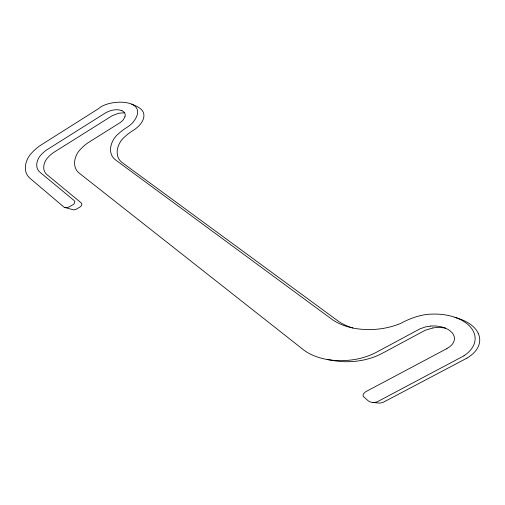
<?xml version="1.0" encoding="UTF-8"?>
<svg xmlns="http://www.w3.org/2000/svg" width="505" height="505" viewBox="0 0 505 505"><rect width="100%" height="100%" fill="white"/><g stroke="black" fill="none" stroke-linecap="round" stroke-linejoin="round"><path stroke-width="0.76" d="M125 116.718L123.22 119.855A23.47 13.547 0 0 1 119.35 123.113L87.731 142.953A62.601 36.145 0 0 0 80.926 148.874C74.178 155.13 71.338 167.572 79.853 173.625L304.079 350.268A47.287 27.302 0 0 0 327.164 359.516L333.256 360.551A46.018 26.569 0 0 0 342.384 361.605C356.038 362.293 370.026 359.794 382.171 353.38L425.147 330.302L432.734 327.972M463.95 355.829L377.967 401.424A6.502 3.756 0 0 1 372.438 402.403A6.874 3.971 0 0 1 368.183 400.781L363.417 396.57A8.534 4.93 0 0 1 363.417 393.881L365.62 391.779L446.906 348.595M467.03 358.089L383.718 402.043A6.439 3.718 0 0 1 378.245 403.003L372.444 402.384M430.601 326.085L425.759 326.842L420.147 328.755L376.553 352.193C364.294 358.683 350.173 361.22 336.38 360.532A46.233 26.696 0 0 1 327.183 359.478M64.804 207.486A2.929 1.692 0 0 1 63.788 206.943L30.395 178.631C21.709 171.757 25.452 158.797 32.471 152.175A68.68 39.649 0 0 1 39.699 145.863L98.443 108.72C109.957 98.065 151.532 98.993 132.954 122.431A45.545 26.298 0 0 1 126.237 127.853A62.904 36.316 0 0 0 118.864 133.44C110.759 139.645 106.284 153.848 116.308 160.47L331.709 319.154A46.971 27.119 0 0 0 356.562 328.679C371.282 330.788 386.596 329.172 400.383 323.541C410.483 318.144 421.498 314.059 433.107 314.097A39.327 22.706 0 0 1 454.853 317.266L459.626 318.907A39.87 23.015 0 0 1 467.169 322.266C471.784 324.898 476.051 328.559 478.323 333.458M122.04 110.753C116.434 108.506 109.976 110.241 104.977 113.221L46.523 150.029A46.826 27.036 0 0 0 41.555 154.366C36.732 158.905 34.226 167.837 40.255 172.476L74.178 200.58L74.847 201.735L74.469 203.256A7.764 4.482 0 0 1 73.143 204.613L68.308 207.347L64.804 207.486L73.692 209.897L76.35 209.19L80.194 206.867A7.663 4.425 0 0 0 81.305 205.819L81.898 204.298L81.204 202.865L47.274 174.907C41.265 170.33 43.664 161.436 48.474 156.922A46.1 26.613 0 0 1 53.397 152.624L112.104 115.771L118.555 113.265L124.514 112.785A8.295 4.791 0 0 0 122.059 110.746M131.666 104.011C136.274 106.227 143.224 108.417 143.893 114.509C144.342 118.631 142.031 122.469 139.336 125.379A44.844 25.888 0 0 1 132.67 130.744A61.926 35.754 0 0 0 125.366 136.281C117.28 142.454 112.975 156.588 122.942 163.121L337.605 320.675A46.914 27.087 0 0 0 352.907 328.01M124.584 112.773A13.136 7.588 0 0 1 124.912 116.712M454.847 317.266A40.103 23.154 0 0 1 462.454 320.656C467.542 323.553 472.263 327.758 474.264 333.401A45.583 26.317 0 0 1 463.925 355.817M430.588 326.047A20.591 11.886 0 0 1 449.98 330.743L452.108 332.732A23.337 13.471 0 0 1 446.837 348.551M432.734 327.979A20.352 11.748 0 0 1 445.53 328.193M478.273 333.464A44.812 25.875 0 0 1 467.005 358.07"/></g></svg>
